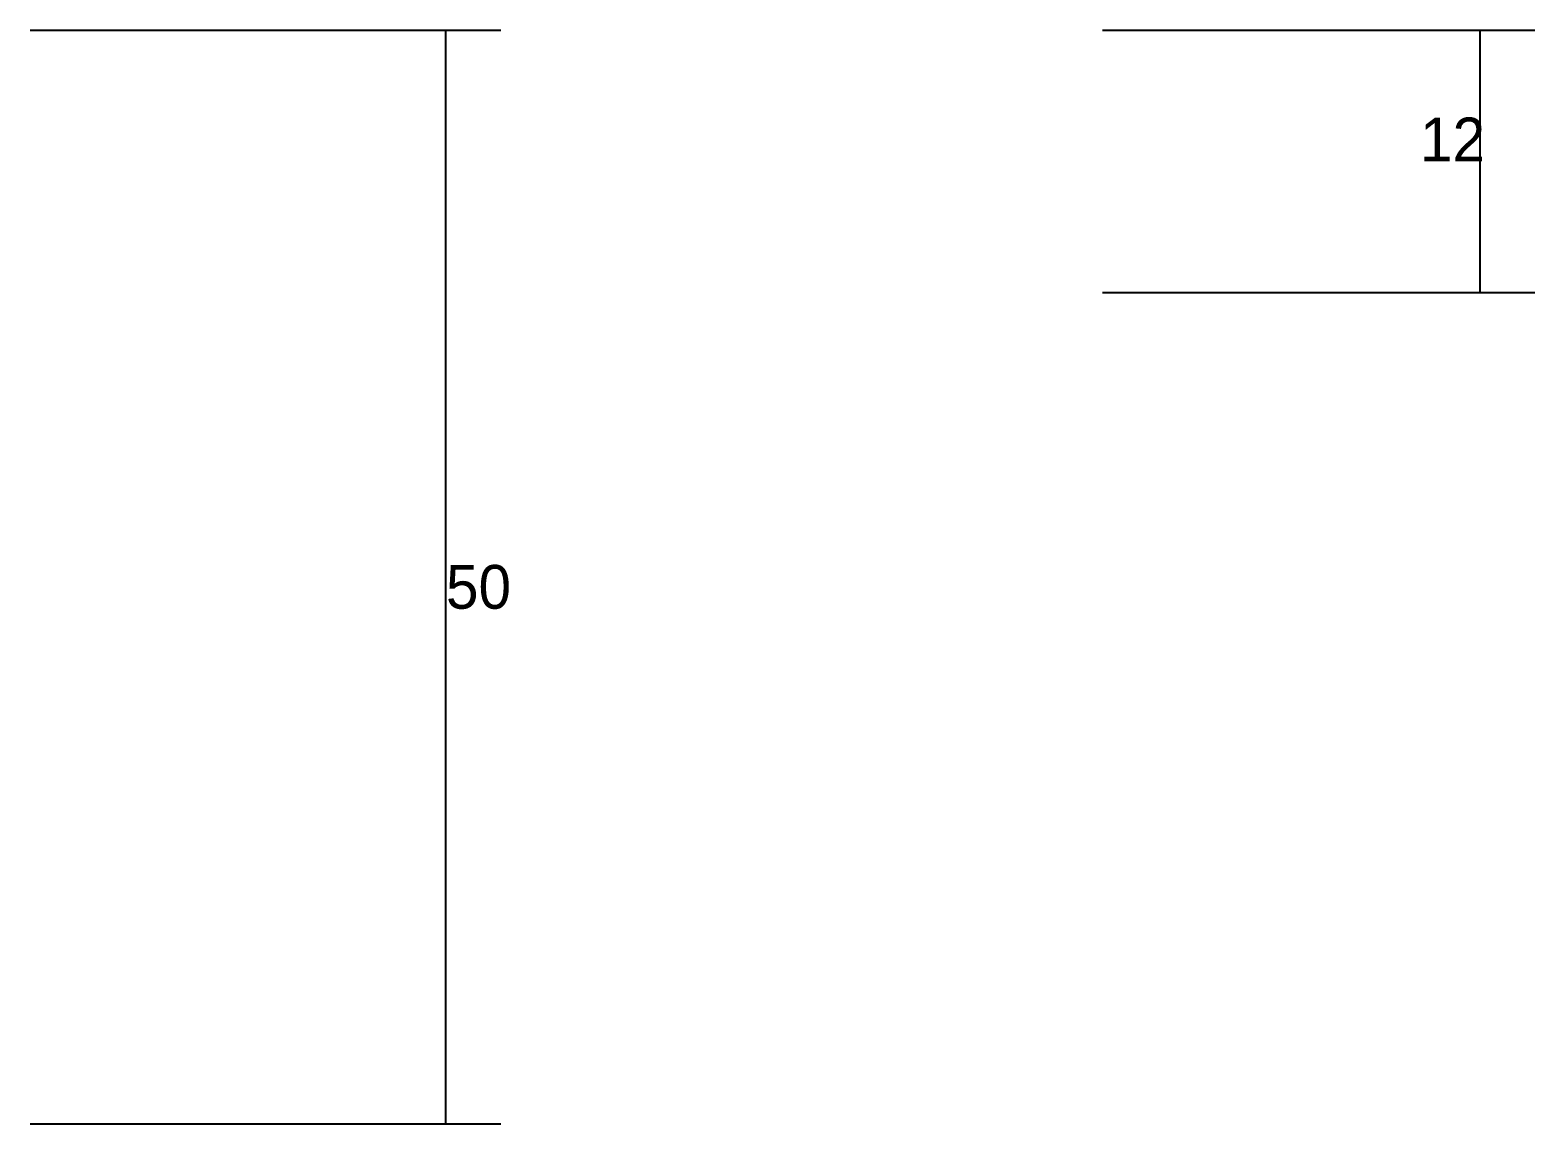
# Model space of a CAD drawing. Header units: metres. Extents: x 129294 to 131937, y 32678 to 33940.
# Drawn here: x 130892.6 to 131030.1, y 32678.1 to 32778.1 of the extents above; entities that cross this region are included whole.
import ezdxf

# ---------------------------------------------------------------- set-up
doc = ezdxf.new("R2010")
doc.units = ezdxf.units.M
doc.layers.add('COTA', color=241, linetype='Continuous')

msp = doc.modelspace()

# ---------------------------------------------------------------- linework, layer by layer
at = {"layer": 'COTA'}
for p, q in [((130892.6, 32778.1), (130935.6, 32778.1)), ((130930.6, 32678.1), (130930.6, 32778.1)), ((130990.6, 32778.1), (131030.1, 32778.1)), ((131025.1, 32754.1), (131025.1, 32778.1)), ((130990.6, 32754.1), (131030.1, 32754.1)), ((130892.6, 32678.1), (130935.6, 32678.1))]:
    msp.add_line(p, q, dxfattribs=at)

# ---------------------------------------------------------------- texts
for s, p in [('12', (131019.6, 32766.1)), ('50', (130930.6, 32725.2))]:
    msp.add_text(s, height=4, dxfattribs=at).set_placement(p)

doc.saveas('drawing.dxf')
